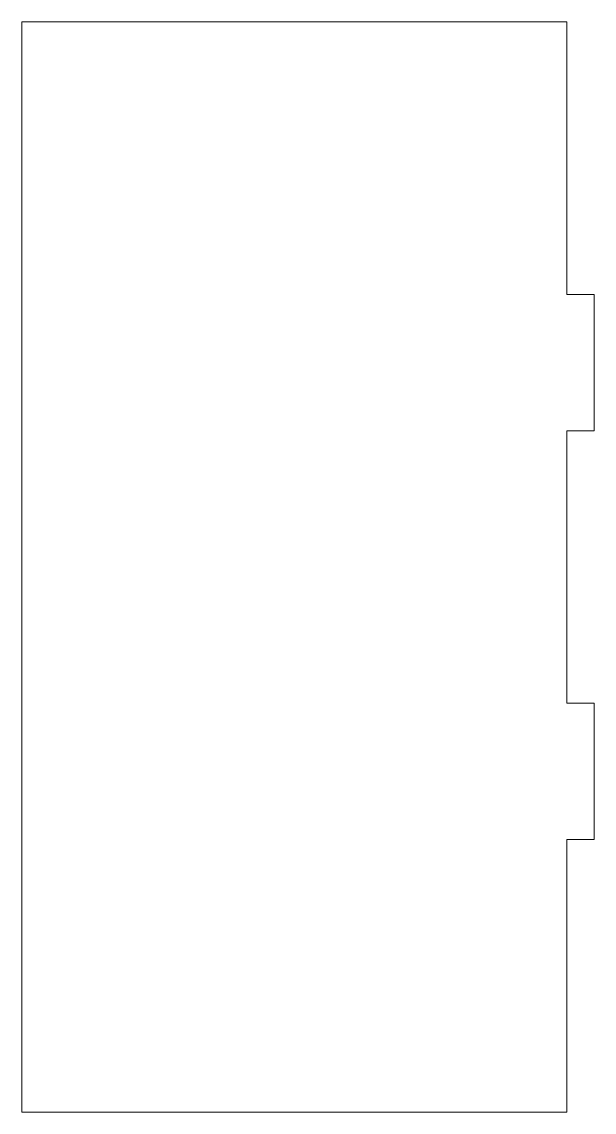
# Model space of a CAD drawing. Header units: millimetres. Extents: x -30 to 33, y 0 to 120.
import ezdxf

# ---------------------------------------------------------------- set-up
doc = ezdxf.new("R2010")
doc.units = ezdxf.units.MM

msp = doc.modelspace()

# ---------------------------------------------------------------- linework, layer by layer
at = {"color": 7, "linetype": 'Continuous', "lineweight": 15}
for p, q in [((-30, 120), (-30, 0)), ((30, 120), (-30, 120)), ((30, 90), (30, 120)), ((33, 90), (30, 90)), ((33, 90), (33, 75)), ((30, 45), (30, 75)), ((33, 75), (30, 75)), ((33, 45), (30, 45)), ((33, 45), (33, 30)), ((30, 0), (30, 30)), ((33, 30), (30, 30)), ((-30, 0), (30, 0))]:
    msp.add_line(p, q, dxfattribs=at)

doc.saveas('drawing.dxf')
